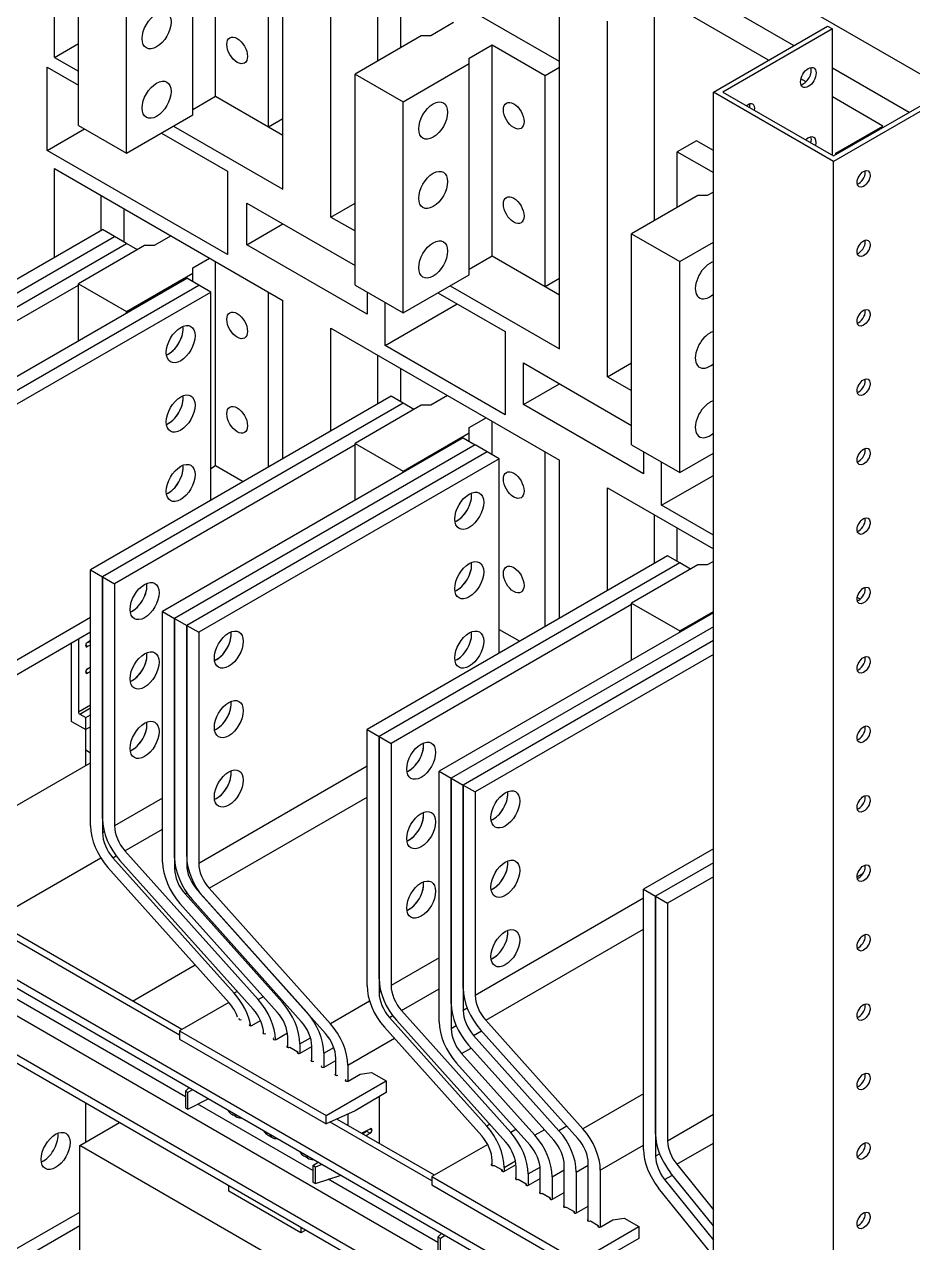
# Model space of a CAD drawing. Header units: millimetres. Extents: x -116965 to 323937, y 291661 to 566926.
# Drawn here: x -23777.4 to -23646.8, y 302216.9 to 302396 of the extents above; entities that cross this region are included whole.
import ezdxf

# ---------------------------------------------------------------- set-up
doc = ezdxf.new("R2010")
doc.units = ezdxf.units.MM
doc.layers.add('ALPHA', color=255, linetype='Continuous')

msp = doc.modelspace()

# ---------------------------------------------------------------- linework, layer by layer
at = {"layer": 'ALPHA'}
for p, q in [((-23776.838353, 302464.404328), (-23592.283483, 302357.851524)), ((-23776.838353, 302457.872355), (-23664.231599, 302392.858815)), ((-23772.949265, 302391.12376), (-23772.949266, 302443.37954)), ((-23739.361693, 302371.731966), (-23739.361694, 302423.987747)), ((-23725.396334, 302390.613449), (-23725.396335, 302423.885685)), ((-23732.290625, 302367.649483), (-23732.290626, 302419.905264)), ((-23749.261188, 302385.408284), (-23749.261188, 302416.435153)), ((-23752.619945, 302382.652608), (-23752.619946, 302413.679477)), ((-23769.413731, 302381.121676), (-23769.413732, 302412.148546)), ((-23741.483013, 302380.917552), (-23741.483014, 302411.944422)), ((-23762.342663, 302377.039193), (-23762.342664, 302408.066063)), ((-23698.703054, 302390.511387), (-23719.20915, 302402.350588)), ((-23722.037577, 302392.552628), (-23722.037577, 302400.717594)), ((-23698.703053, 302348.257689), (-23698.703054, 302400.51347)), ((-23684.737694, 302367.139172), (-23684.737695, 302400.411408)), ((-23667.94391, 302390.715512), (-23684.737695, 302400.411408)), ((-23714.259403, 302396.226863), (-23717.61816, 302394.287684)), ((-23691.631985, 302344.175206), (-23691.631986, 302396.430987)), ((-23676.075635, 302386.020658), (-23659.281849, 302395.716555)), ((-23659.281849, 302395.716555), (-23658.574742, 302395.308307)), ((-23719.032374, 302394.287684), (-23728.755092, 302388.674269)), ((-23717.61816, 302394.287684), (-23719.032374, 302394.287684)), ((-23658.574742, 302395.308307), (-23674.661421, 302386.020658)), ((-23658.574742, 302376.73301), (-23658.574742, 302395.308307)), ((-23772.949265, 302391.12376), (-23769.413731, 302393.165001)), ((-23711.961306, 302391.021697), (-23708.602548, 302392.960877)), ((-23708.602548, 302392.960877), (-23700.824374, 302388.470146)), ((-23708.602548, 302361.934007), (-23708.602548, 302392.960877)), ((-23772.949265, 302391.12376), (-23769.413731, 302389.082518)), ((-23721.684024, 302384.591787), (-23711.961306, 302390.205201)), ((-23711.961306, 302390.205201), (-23711.961306, 302391.021697)), ((-23711.961305, 302359.178331), (-23711.961306, 302390.205201)), ((-23774.009925, 302389.694891), (-23769.413731, 302387.041277)), ((-23774.009925, 302377.447442), (-23774.009925, 302389.694891)), ((-23728.755092, 302388.674269), (-23721.684024, 302384.591787)), ((-23728.755091, 302357.6474), (-23728.755092, 302388.674269)), ((-23700.824374, 302388.470146), (-23698.703054, 302389.69489)), ((-23700.824373, 302357.443276), (-23700.824374, 302388.470146)), ((-23658.574742, 302389.592827), (-23647.261037, 302383.060856)), ((-23662.439395, 302387.537478), (-23663.195374, 302387.973943)), ((-23752.619945, 302383.469104), (-23749.261188, 302385.408284)), ((-23749.261188, 302385.408284), (-23741.483013, 302380.917552)), ((-23676.075635, 301916.535124), (-23676.075635, 302386.020658)), ((-23658.397965, 302375.814451), (-23676.075635, 302386.020658)), ((-23674.661421, 302386.020658), (-23658.397965, 302376.630948)), ((-23651.150123, 302381.019614), (-23658.574742, 302385.30622)), ((-23658.397965, 302376.630948), (-23642.311286, 302385.918596)), ((-23641.604179, 302385.510348), (-23658.397965, 302375.814451)), ((-23721.684024, 302353.564917), (-23721.684024, 302384.591787)), ((-23769.413731, 302381.121676), (-23762.342663, 302377.039193)), ((-23762.342663, 302377.039193), (-23752.619945, 302382.652608)), ((-23741.483013, 302380.917552), (-23739.361693, 302382.142297)), ((-23774.009925, 302377.447442), (-23768.529848, 302380.611366)), ((-23757.216139, 302379.998994), (-23747.493421, 302374.38558)), ((-23755.448372, 302381.019614), (-23739.361693, 302371.731966)), ((-23741.483013, 302380.917553), (-23739.361693, 302379.692808)), ((-23658.044414, 302377.039193), (-23651.150123, 302381.019614)), ((-23678.55051, 302378.876311), (-23681.378937, 302377.243318)), ((-23676.075635, 302377.447441), (-23678.55051, 302378.876311)), ((-23747.493421, 302362.138131), (-23774.009925, 302377.447442)), ((-23681.378937, 302377.243318), (-23676.075635, 302374.181455)), ((-23681.378937, 302369.078352), (-23681.378937, 302377.243318)), ((-23658.397965, 301906.328917), (-23658.397965, 302375.814451)), ((-23658.044414, 302376.835071), (-23658.044414, 302377.039193)), ((-23657.867639, 302376.937132), (-23658.044414, 302377.039193)), ((-23772.949265, 302361.729883), (-23772.949265, 302374.793828)), ((-23772.949265, 302374.793828), (-23739.361693, 302355.402034)), ((-23747.493421, 302374.38558), (-23747.493421, 302362.138131)), ((-23766.054974, 302365.710304), (-23766.054974, 302370.813407)), ((-23678.373734, 302370.813407), (-23688.096452, 302365.199993)), ((-23676.95952, 302370.813407), (-23678.373734, 302370.813407)), ((-23676.075635, 302371.323718), (-23676.95952, 302370.813407)), ((-23762.696216, 302363.975248), (-23762.696217, 302368.874228)), ((-23744.664994, 302369.690724), (-23728.755091, 302360.505138)), ((-23744.664994, 302363.567), (-23744.664994, 302369.690724)), ((-23732.290625, 302367.649483), (-23728.755092, 302369.690724)), ((-23732.290625, 302367.649483), (-23728.755091, 302365.608242)), ((-23810.072371, 302340.296847), (-23765.878197, 302365.812366)), ((-23764.11043, 302364.791745), (-23765.878197, 302365.812366)), ((-23744.664994, 302363.567), (-23739.361693, 302366.628862)), ((-23688.096452, 302365.199993), (-23681.025384, 302361.11751)), ((-23688.096451, 302334.173123), (-23688.096452, 302365.199993)), ((-23808.304604, 302339.276226), (-23764.11043, 302364.791745)), ((-23808.304604, 302339.276226), (-23764.11043, 302364.791745)), ((-23806.536837, 302338.255605), (-23762.342663, 302363.771124)), ((-23806.536837, 302338.255605), (-23762.342663, 302363.771124)), ((-23759.691013, 302363.464938), (-23769.413731, 302357.851524)), ((-23762.342663, 302363.771124), (-23764.11043, 302364.791745)), ((-23760.751673, 302362.852566), (-23762.342663, 302363.771124)), ((-23758.276799, 302363.464938), (-23759.691013, 302363.464938)), ((-23755.801926, 302364.893807), (-23758.276799, 302363.464938)), ((-23726.987324, 302353.360793), (-23744.664994, 302363.567)), ((-23681.025384, 302361.11751), (-23676.075635, 302363.975249)), ((-23752.619945, 302360.198952), (-23750.145071, 302361.627821)), ((-23711.961305, 302359.994827), (-23708.602548, 302361.934007)), ((-23708.602548, 302361.934007), (-23700.824373, 302357.443276)), ((-23752.619945, 302359.382455), (-23752.619945, 302360.198952)), ((-23749.261187, 302331.111261), (-23749.261188, 302361.11751)), ((-23681.025384, 302330.09064), (-23681.025384, 302361.11751)), ((-23797.698002, 302333.152502), (-23753.503828, 302358.668021)), ((-23769.413731, 302357.851524), (-23762.342663, 302353.769041)), ((-23769.413731, 302349.482434), (-23769.413731, 302357.851524)), ((-23762.342663, 302353.769041), (-23752.619945, 302359.382455)), ((-23751.736061, 302357.6474), (-23753.503828, 302358.668021)), ((-23752.619945, 302358.15771), (-23752.619945, 302359.382455)), ((-23721.684024, 302353.564917), (-23711.961305, 302359.178331)), ((-23700.824373, 302357.443276), (-23698.703053, 302358.668021)), ((-23804.76907, 302337.234985), (-23769.413731, 302357.6474)), ((-23795.930235, 302332.131881), (-23751.736061, 302357.6474)), ((-23795.930235, 302332.131881), (-23751.736061, 302357.6474)), ((-23794.162468, 302331.11126), (-23749.968294, 302356.626779)), ((-23749.968294, 302356.626779), (-23751.736061, 302357.6474)), ((-23749.968294, 302326.008158), (-23749.968294, 302356.626779)), ((-23741.483013, 302330.907137), (-23741.483013, 302356.626779)), ((-23728.755091, 302357.6474), (-23721.684024, 302353.564917)), ((-23726.987324, 302356.626779), (-23726.987324, 302353.360793)), ((-23716.557499, 302356.524717), (-23706.658004, 302350.809241)), ((-23714.789732, 302357.545338), (-23698.703053, 302348.257689)), ((-23700.824373, 302357.443276), (-23698.703053, 302356.218531)), ((-23739.361693, 302332.131882), (-23739.361693, 302355.402034)), ((-23724.335674, 302348.768), (-23724.335674, 302355.095848)), ((-23724.335674, 302348.768), (-23713.729072, 302354.891724)), ((-23762.342663, 302353.564917), (-23762.342663, 302353.769041)), ((-23732.290625, 302336.214365), (-23732.290625, 302351.319551)), ((-23732.290625, 302351.319551), (-23698.703053, 302331.927758)), ((-23706.658004, 302350.809241), (-23706.658004, 302338.561792)), ((-23725.396334, 302340.194786), (-23725.396334, 302347.339131)), ((-23706.658004, 302338.561792), (-23724.335674, 302348.768)), ((-23722.037577, 302340.500972), (-23722.037577, 302345.399951)), ((-23704.006354, 302346.216448), (-23688.096451, 302337.030861)), ((-23704.006354, 302340.092723), (-23704.006354, 302346.216448)), ((-23691.631985, 302344.175206), (-23688.096452, 302346.216448)), ((-23691.631985, 302344.175206), (-23688.096452, 302342.133965)), ((-23704.006354, 302340.092723), (-23698.703053, 302343.154586)), ((-23723.45179, 302341.317468), (-23767.645964, 302315.80195)), ((-23721.684023, 302340.296848), (-23765.878197, 302314.78133)), ((-23721.684023, 302340.296848), (-23765.878197, 302314.78133)), ((-23719.032373, 302339.990661), (-23728.755091, 302334.377247)), ((-23721.684023, 302340.296848), (-23723.45179, 302341.317468)), ((-23720.093033, 302339.378289), (-23721.684023, 302340.296848)), ((-23717.618159, 302339.990661), (-23719.032373, 302339.990661)), ((-23715.143286, 302341.41953), (-23717.618159, 302339.990661)), ((-23686.328684, 302329.886516), (-23704.006354, 302340.092723)), ((-23711.961305, 302336.724675), (-23709.486431, 302338.153544)), ((-23711.961305, 302335.908179), (-23711.961305, 302336.724675)), ((-23708.602548, 302332.744255), (-23708.602548, 302337.643234)), ((-23712.845188, 302335.193744), (-23757.039362, 302309.678225)), ((-23721.684023, 302330.294764), (-23711.961305, 302335.908179)), ((-23712.845188, 302335.193744), (-23711.077422, 302334.173123)), ((-23711.961305, 302334.683434), (-23711.961305, 302335.908179)), ((-23728.755091, 302334.173123), (-23764.11043, 302313.760709)), ((-23711.077421, 302334.173123), (-23755.271595, 302308.657605)), ((-23709.309654, 302333.152503), (-23753.503828, 302307.636985)), ((-23709.309654, 302333.152503), (-23753.503828, 302307.636985)), ((-23728.755091, 302334.377247), (-23721.684023, 302330.294764)), ((-23728.755091, 302326.008157), (-23728.755091, 302334.377247)), ((-23709.309654, 302333.152503), (-23711.077421, 302334.173123)), ((-23707.541887, 302332.131882), (-23709.309654, 302333.152503)), ((-23700.824373, 302307.43286), (-23700.824373, 302333.152502)), ((-23688.096451, 302334.173123), (-23681.025384, 302330.09064)), ((-23686.328684, 302333.152502), (-23686.328684, 302329.886516)), ((-23681.025384, 302330.09064), (-23676.075635, 302332.948379)), ((-23707.541887, 302332.131882), (-23751.736061, 302306.616364)), ((-23749.968294, 302330.703013), (-23749.261187, 302331.111261)), ((-23749.261187, 302331.111261), (-23745.195323, 302328.763834)), ((-23707.541887, 302303.554501), (-23707.541887, 302332.131882)), ((-23698.703053, 302308.657605), (-23698.703053, 302331.927758)), ((-23683.677034, 302325.293723), (-23683.677034, 302331.621571)), ((-23721.684023, 302330.09064), (-23721.684023, 302330.294764)), ((-23683.677034, 302325.293723), (-23676.075635, 302329.682393)), ((-23691.631985, 302312.740088), (-23691.631985, 302327.845275)), ((-23691.631985, 302327.845275), (-23676.075635, 302318.863812)), ((-23684.737694, 302316.720509), (-23684.737694, 302323.864854)), ((-23676.075635, 302320.905053), (-23683.677034, 302325.293723)), ((-23681.378937, 302317.026695), (-23681.378937, 302321.925675)), ((-23682.79315, 302317.843192), (-23726.987324, 302292.327673)), ((-23681.025383, 302316.822571), (-23725.219557, 302291.307052)), ((-23681.025383, 302316.822571), (-23725.219557, 302291.307052)), ((-23681.025383, 302316.822571), (-23682.79315, 302317.843192)), ((-23679.434393, 302315.904012), (-23681.025383, 302316.822571)), ((-23676.075635, 302317.026696), (-23676.959519, 302316.516385)), ((-23767.645964, 302315.80195), (-23765.878197, 302314.78133)), ((-23767.645964, 302278.152487), (-23767.645964, 302315.80195)), ((-23678.373733, 302316.516385), (-23688.096451, 302310.902971)), ((-23676.959519, 302316.516385), (-23678.373733, 302316.516385)), ((-23765.878197, 302314.78133), (-23764.11043, 302313.760709)), ((-23765.878197, 302279.173108), (-23765.878197, 302314.78133)), ((-23765.878197, 302314.78133), (-23765.878197, 302277.131867)), ((-23764.11043, 302313.760709), (-23764.11043, 302278.152487)), ((-23654.46421, 302311.489553), (-23654.907102, 302311.745257)), ((-23757.039362, 302309.678225), (-23755.271595, 302308.657604)), ((-23757.039362, 302272.845259), (-23757.039362, 302309.678225)), ((-23688.096451, 302310.698846), (-23723.45179, 302290.286431)), ((-23676.075635, 302309.474102), (-23716.380722, 302286.203948)), ((-23688.096451, 302310.902971), (-23681.025383, 302306.820488)), ((-23688.096451, 302302.533881), (-23688.096451, 302310.902971)), ((-23681.025383, 302306.820488), (-23676.075635, 302309.678226)), ((-23767.645964, 302308.771109), (-23794.162468, 302293.461798)), ((-23755.271595, 302308.657605), (-23753.503828, 302307.636985)), ((-23755.271595, 302273.457632), (-23755.271595, 302308.657605)), ((-23755.271595, 302308.657604), (-23755.271595, 302271.824638)), ((-23795.456885, 302290.600691), (-23767.645964, 302306.657334)), ((-23753.503828, 302307.636985), (-23753.503828, 302272.437011)), ((-23753.503828, 302307.636985), (-23751.736061, 302306.616364)), ((-23753.503828, 302273.661756), (-23753.503828, 302307.636985)), ((-23751.736061, 302306.616364), (-23751.736061, 302272.641136)), ((-23676.075635, 302307.432861), (-23714.612955, 302285.183328)), ((-23676.075635, 302307.432861), (-23714.612955, 302285.183328)), ((-23707.541887, 302307.024612), (-23704.536683, 302305.289557)), ((-23681.025383, 302306.616364), (-23681.025383, 302306.820488)), ((-23770.487253, 302305.016915), (-23770.487253, 302293.619632)), ((-23770.414029, 302293.51757), (-23770.41403, 302305.059191)), ((-23769.41373, 302305.636714), (-23769.41373, 302294.883308)), ((-23768.35307, 302304.664162), (-23768.35307, 302304.72035)), ((-23768.099423, 302304.504707), (-23768.35282, 302304.651006)), ((-23768.261169, 302305.005191), (-23767.645964, 302305.329494)), ((-23767.645964, 302304.743747), (-23768.099423, 302304.504707)), ((-23768.097159, 302305.1741), (-23767.645964, 302305.452792)), ((-23676.075635, 302305.391619), (-23712.845188, 302284.162707)), ((-23676.075635, 302305.391619), (-23712.845188, 302284.162707)), ((-23676.075635, 302303.350378), (-23711.077422, 302283.142086)), ((-23768.35307, 302300.75566), (-23768.35307, 302300.811849)), ((-23768.097159, 302300.597411), (-23768.352908, 302300.745068)), ((-23768.099423, 302301.26419), (-23767.645964, 302301.54876)), ((-23767.645964, 302300.839715), (-23768.097159, 302300.597411)), ((-23676.075635, 302196.389325), (-23849.67035, 302296.61428)), ((-23676.075635, 302195.16458), (-23849.67035, 302295.389535)), ((-23767.645964, 302295.903929), (-23769.41373, 302294.883308)), ((-23769.236953, 302294.577122), (-23767.645964, 302295.49568)), ((-23770.414029, 302293.51757), (-23768.35307, 302292.327674)), ((-23769.236953, 302294.577122), (-23768.35307, 302294.066812)), ((-23768.35307, 302294.066812), (-23767.645964, 302294.47506)), ((-23768.35307, 302292.327674), (-23768.35307, 302294.066812)), ((-23767.645964, 302292.735922), (-23768.35307, 302292.327674)), ((-23768.35307, 302287.020446), (-23768.35307, 302292.327674)), ((-23726.987324, 302292.327673), (-23725.219557, 302291.307052)), ((-23726.987324, 302254.67821), (-23726.987324, 302292.327673)), ((-23725.219557, 302291.307052), (-23723.45179, 302290.286431)), ((-23725.219557, 302255.698831), (-23725.219557, 302291.307052)), ((-23725.219557, 302291.307052), (-23725.219557, 302253.657589)), ((-23723.45179, 302290.286431), (-23723.45179, 302254.67821)), ((-23676.075635, 302191.082097), (-23846.488369, 302289.469935)), ((-23767.645964, 302288.857564), (-23768.35307, 302289.265812)), ((-23794.874778, 302271.70813), (-23767.645964, 302287.428694)), ((-23726.987324, 302286.929826), (-23751.736061, 302272.641136)), ((-23716.380722, 302286.203948), (-23714.612955, 302285.183328)), ((-23716.380722, 302249.370982), (-23716.380722, 302286.203948)), ((-23676.075635, 302185.366621), (-23849.67035, 302285.591576)), ((-23714.612955, 302285.183328), (-23714.612955, 302248.350362)), ((-23714.612955, 302285.183328), (-23712.845188, 302284.162707)), ((-23714.612955, 302252.024596), (-23714.612955, 302285.183328)), ((-23676.075635, 302184.141876), (-23849.67035, 302284.366831)), ((-23754.216138, 302248.233853), (-23814.154728, 302282.839414)), ((-23712.845188, 302284.162707), (-23712.845188, 302251.003976)), ((-23712.845188, 302284.162707), (-23711.077422, 302283.142086)), ((-23712.845188, 302254.269962), (-23712.845188, 302284.162707)), ((-23711.077422, 302283.142086), (-23711.077421, 302253.249341)), ((-23754.564488, 302247.420361), (-23815.136608, 302282.391691)), ((-23757.039362, 302282.23497), (-23764.11043, 302278.152487)), ((-23750.205047, 302268.982214), (-23726.987324, 302282.386973)), ((-23765.614412, 302277.284163), (-23765.878197, 302277.131867)), ((-23762.579415, 302274.493566), (-23757.039362, 302277.692118)), ((-23753.680604, 302238.336837), (-23815.414295, 302273.9788)), ((-23764.347182, 302273.472946), (-23763.875984, 302273.744992)), ((-23762.579415, 302274.493566), (-23742.974043, 302252.617971)), ((-23676.075635, 302274.772997), (-23686.328684, 302268.853396)), ((-23766.117443, 302273.410123), (-23781.97008, 302264.257599)), ((-23747.256668, 302252.151158), (-23765.094273, 302272.054285)), ((-23764.347182, 302273.472946), (-23746.509577, 302253.569818)), ((-23743.721134, 302251.199311), (-23763.326506, 302273.074906)), ((-23755.094818, 302271.9267), (-23755.271595, 302271.824638)), ((-23753.399185, 302272.497427), (-23753.503828, 302272.437011)), ((-23676.075635, 302272.731755), (-23684.560917, 302267.832775)), ((-23676.075635, 302272.731755), (-23684.560917, 302267.832775)), ((-23676.075635, 302270.690514), (-23682.79315, 302266.812155)), ((-23654.044369, 302271.162823), (-23654.933142, 302270.649689)), ((-23654.044369, 302271.162823), (-23654.933142, 302270.649689)), ((-23753.74058, 302268.165717), (-23753.47795, 302268.317347)), ((-23751.972814, 302268.77809), (-23751.908402, 302268.815279)), ((-23751.972814, 302268.77809), (-23735.902976, 302250.84743)), ((-23750.205047, 302268.982214), (-23732.367442, 302249.079087)), ((-23686.328684, 302268.853396), (-23684.560917, 302267.832775)), ((-23686.328684, 302230.612831), (-23686.328684, 302268.853396)), ((-23740.1856, 302250.788864), (-23754.487671, 302266.747057)), ((-23753.74058, 302268.165717), (-23739.438509, 302252.207524)), ((-23736.650066, 302249.42877), (-23752.719904, 302267.35943)), ((-23733.114532, 302247.660427), (-23750.952137, 302267.563554)), ((-23686.328684, 302267.538031), (-23711.077421, 302253.249341)), ((-23684.560917, 302267.832775), (-23682.79315, 302266.812155)), ((-23684.560917, 302232.858196), (-23684.560917, 302267.832775)), ((-23684.560917, 302267.832775), (-23684.560917, 302229.59221)), ((-23682.79315, 302266.812155), (-23682.79315, 302231.837576)), ((-23709.546407, 302249.59042), (-23686.328684, 302262.995179)), ((-23761.463983, 302252.418399), (-23752.259094, 302257.732844)), ((-23716.380722, 302258.760693), (-23723.45179, 302254.67821)), ((-23721.920775, 302251.019289), (-23716.380722, 302254.21784)), ((-23747.316171, 302252.217551), (-23754.564488, 302248.032734)), ((-23746.072033, 302253.822435), (-23746.509577, 302253.569818)), ((-23742.216739, 302253.055201), (-23742.974043, 302252.617971)), ((-23739.242083, 302252.320931), (-23739.438509, 302252.207524)), ((-23726.611599, 302252.402224), (-23732.367442, 302249.079087)), ((-23724.955772, 302253.809885), (-23725.219557, 302253.657589)), ((-23721.920775, 302251.019289), (-23705.850937, 302233.088629)), ((-23712.24332, 302251.351464), (-23712.845188, 302251.003976)), ((-23743.904853, 302248.818612), (-23742.654876, 302249.540286)), ((-23723.688542, 302249.998668), (-23723.217344, 302250.270715)), ((-23723.688542, 302249.998668), (-23709.386471, 302234.040475)), ((-23706.598028, 302231.669969), (-23722.667866, 302249.600629)), ((-23713.875394, 302248.776193), (-23714.612955, 302248.350362)), ((-23709.546407, 302249.59042), (-23695.244336, 302233.632227)), ((-23754.564488, 302248.032734), (-23754.564488, 302246.807989)), ((-23754.564488, 302248.032734), (-23732.997731, 302235.581161)), ((-23754.564488, 302246.807989), (-23732.997731, 302234.356416)), ((-23742.205703, 302247.880849), (-23742.243152, 302247.859228)), ((-23742.243152, 302247.859228), (-23742.243152, 302247.655104)), ((-23740.369319, 302246.77737), (-23738.702874, 302247.739493)), ((-23738.654585, 302245.590509), (-23738.654585, 302247.129943)), ((-23736.886818, 302246.109322), (-23735.309686, 302247.01988)), ((-23729.815751, 302242.980885), (-23722.963279, 302246.937162)), ((-23710.133562, 302232.621815), (-23724.435633, 302248.580008)), ((-23711.314173, 302247.345054), (-23710.153274, 302248.0153)), ((-23711.314173, 302247.345054), (-23698.779869, 302233.359329)), ((-23695.991426, 302232.213567), (-23710.293497, 302248.17176)), ((-23738.654585, 302245.848605), (-23738.707618, 302245.817987)), ((-23738.707618, 302245.817987), (-23738.707618, 302245.613862)), ((-23738.354065, 302245.613862), (-23737.187339, 302244.940253)), ((-23736.886818, 302246.109322), (-23736.886818, 302244.712775)), ((-23736.833785, 302244.736129), (-23735.119052, 302245.726131)), ((-23735.119052, 302243.549267), (-23735.119052, 302245.769849)), ((-23733.351285, 302244.749228), (-23731.885672, 302245.5954)), ((-23713.08194, 302244.691441), (-23711.679923, 302245.500896)), ((-23699.52696, 302231.940669), (-23712.061264, 302245.926394)), ((-23737.187339, 302244.940253), (-23737.187339, 302244.736129)), ((-23735.119052, 302243.807364), (-23735.172084, 302243.776745)), ((-23735.172084, 302243.776745), (-23735.172084, 302243.572621)), ((-23733.351285, 302244.749228), (-23733.351285, 302242.671533)), ((-23733.298251, 302242.694887), (-23731.583518, 302243.684889)), ((-23731.583518, 302241.508026), (-23731.583518, 302244.001506)), ((-23703.062494, 302231.259522), (-23713.829031, 302243.27278)), ((-23713.08194, 302244.691441), (-23702.315403, 302232.678182)), ((-23731.583518, 302241.766122), (-23731.63655, 302241.735504)), ((-23731.63655, 302241.735504), (-23731.63655, 302241.53138)), ((-23729.815751, 302242.980885), (-23729.815751, 302240.630292)), ((-23729.762718, 302240.653646), (-23727.994951, 302241.674267)), ((-23727.994951, 302241.674267), (-23726.321918, 302241.933086)), ((-23726.321918, 302241.933086), (-23724.158896, 302240.684264)), ((-23753.680604, 302239.153333), (-23753.166248, 302239.672866)), ((-23732.997731, 302235.581161), (-23724.158896, 302240.684264)), ((-23724.158896, 302240.684264), (-23724.158896, 302238.945127)), ((-23753.327051, 302238.949209), (-23753.680604, 302239.153333)), ((-23753.680604, 302239.153333), (-23753.680604, 302236.703844)), ((-23752.649407, 302239.374468), (-23753.327051, 302238.949209)), ((-23753.327051, 302236.499719), (-23753.327051, 302238.949209)), ((-23753.327051, 302236.499719), (-23750.370059, 302238.058486)), ((-23724.158896, 302238.945127), (-23728.75509, 302236.291513)), ((-23725.219556, 302238.332754), (-23725.219556, 302231.492669)), ((-23686.328684, 302238.779681), (-23695.244336, 302233.632227)), ((-23768.353069, 302231.702803), (-23768.353069, 302237.418278)), ((-23753.680604, 302236.703844), (-23753.327051, 302236.499719)), ((-23734.942275, 302227.518257), (-23751.848555, 302237.279103)), ((-23728.75509, 302236.291002), (-23732.997731, 302234.356416)), ((-23728.75509, 302236.291513), (-23728.75509, 302236.291002)), ((-23769.236953, 302231.192492), (-23763.403323, 302234.56054)), ((-23746.874701, 302235.775079), (-23746.344371, 302235.468892)), ((-23732.997731, 302234.356416), (-23732.997731, 302235.581161)), ((-23717.441382, 302225.987326), (-23732.405114, 302234.626641)), ((-23717.093032, 302226.800818), (-23731.423235, 302235.074365)), ((-23729.822279, 302235.804379), (-23729.81575, 302235.800609)), ((-23729.81575, 302235.800609), (-23729.81575, 302234.146283)), ((-23708.948926, 302234.293092), (-23709.386471, 302234.040475)), ((-23676.075635, 302235.715935), (-23682.79315, 302231.837576)), ((-23741.571401, 302232.713217), (-23741.04107, 302232.40703)), ((-23727.780302, 302232.971116), (-23726.536127, 302233.639272)), ((-23727.65232, 302232.897226), (-23727.060831, 302233.277111)), ((-23727.340877, 302233.097251), (-23727.340877, 302233.2071)), ((-23726.530501, 302232.970925), (-23727.12199, 302232.591039)), ((-23727.060831, 302233.277111), (-23726.530501, 302232.970925)), ((-23726.280217, 302233.421131), (-23726.599294, 302233.60535)), ((-23726.545549, 302233.634213), (-23726.280217, 302233.481023)), ((-23726.280217, 302233.481023), (-23726.280217, 302233.421131)), ((-23705.093633, 302233.525859), (-23705.850937, 302233.088629)), ((-23700.913386, 302233.487637), (-23702.315403, 302232.678182)), ((-23697.61897, 302234.029574), (-23698.779869, 302233.359329)), ((-23769.236953, 302207.514091), (-23769.236953, 302231.192492)), ((-23725.042779, 302205.676974), (-23769.236953, 302231.192492)), ((-23709.244977, 302231.331895), (-23717.441382, 302226.599698)), ((-23692.692645, 302227.534025), (-23686.328684, 302231.20826)), ((-23681.467325, 302228.42046), (-23676.075635, 302231.533353)), ((-23736.2681, 302229.651354), (-23735.73777, 302229.345168)), ((-23708.602547, 302228.239956), (-23708.602547, 302228.962894)), ((-23706.83478, 302227.942273), (-23705.167672, 302228.904779)), ((-23683.959049, 302229.939699), (-23684.560917, 302229.59221)), ((-23734.942275, 302228.215229), (-23734.174795, 302228.708146)), ((-23734.942275, 302228.215229), (-23734.942275, 302225.807183)), ((-23734.588721, 302228.011105), (-23734.942275, 302228.215229)), ((-23733.636307, 302228.397249), (-23734.588721, 302228.011105)), ((-23734.588721, 302225.603059), (-23734.588721, 302228.011105)), ((-23708.602547, 302228.498053), (-23708.65558, 302228.467434)), ((-23708.65558, 302228.467434), (-23708.65558, 302228.26331)), ((-23708.302027, 302228.26331), (-23707.135301, 302227.5897)), ((-23707.135301, 302227.5897), (-23707.135301, 302227.385576)), ((-23706.83478, 302227.942273), (-23706.83478, 302227.362222)), ((-23706.781747, 302227.385576), (-23705.083902, 302228.365827)), ((-23705.067013, 302226.198715), (-23705.067013, 302228.011047)), ((-23703.299246, 302226.990427), (-23701.552637, 302227.998832)), ((-23701.531479, 302224.157473), (-23701.531479, 302227.600601)), ((-23699.763712, 302226.57998), (-23697.995945, 302227.600601)), ((-23697.995945, 302222.116232), (-23697.995945, 302228.281747)), ((-23696.228178, 302227.261127), (-23694.460412, 302228.281747)), ((-23696.228178, 302227.261127), (-23696.228178, 302221.238498)), ((-23694.460411, 302220.07499), (-23694.460412, 302228.554646)), ((-23692.692645, 302227.534025), (-23692.692645, 302219.197257)), ((-23676.075635, 302219.356084), (-23682.351208, 302227.163003)), ((-23681.467325, 302228.42046), (-23676.075635, 302221.713107)), ((-23734.942275, 302225.807183), (-23734.588721, 302225.603059)), ((-23734.588721, 302225.603059), (-23730.947121, 302226.769893)), ((-23716.557498, 302216.903802), (-23732.682802, 302226.21375)), ((-23730.947121, 302226.769893), (-23730.947121, 302226.844647)), ((-23730.947121, 302226.769893), (-23730.880023, 302226.805908)), ((-23717.441382, 302226.599698), (-23717.441382, 302225.374953)), ((-23717.441382, 302226.599698), (-23695.874625, 302214.148125)), ((-23717.441382, 302225.374953), (-23695.874625, 302212.923381)), ((-23705.067013, 302226.456811), (-23705.120046, 302226.426193)), ((-23705.120046, 302226.426193), (-23705.120046, 302226.222069)), ((-23704.766493, 302226.222069), (-23703.599767, 302225.548459)), ((-23703.599767, 302225.548459), (-23703.599767, 302225.344335)), ((-23703.299246, 302226.990427), (-23703.299246, 302225.320981)), ((-23703.246213, 302225.344335), (-23701.531479, 302226.334337)), ((-23699.763712, 302226.57998), (-23699.763712, 302223.27974)), ((-23683.235091, 302226.175094), (-23682.088988, 302226.836797)), ((-23683.235091, 302226.175094), (-23676.075635, 302217.268609)), ((-23747.316643, 302224.456395), (-23747.316643, 302225.272891)), ((-23736.710041, 302218.332671), (-23747.316643, 302224.456395)), ((-23701.531479, 302224.41557), (-23701.584512, 302224.384951)), ((-23701.584512, 302224.384951), (-23701.584512, 302224.180827)), ((-23701.230959, 302224.180827), (-23700.064233, 302223.507218)), ((-23699.710679, 302223.303093), (-23697.995945, 302224.293096)), ((-23676.075635, 302214.911587), (-23684.118975, 302224.917638)), ((-23700.064233, 302223.507218), (-23700.064233, 302223.303093)), ((-23697.995945, 302222.374329), (-23698.048978, 302222.34371)), ((-23698.048978, 302222.34371), (-23698.048978, 302222.139586)), ((-23697.695425, 302222.139586), (-23696.528699, 302221.465976)), ((-23696.175145, 302221.261852), (-23694.460411, 302222.251854)), ((-23812.900796, 302196.185201), (-23769.236953, 302221.394534)), ((-23696.528699, 302221.465976), (-23696.528699, 302221.261852)), ((-23694.460411, 302220.333087), (-23694.513444, 302220.302468)), ((-23694.513444, 302220.302468), (-23694.513444, 302220.098344)), ((-23694.159891, 302220.098344), (-23692.993165, 302219.424735)), ((-23692.639612, 302219.220611), (-23690.871845, 302220.241231)), ((-23690.871845, 302220.241231), (-23689.198812, 302220.50005)), ((-23689.198812, 302220.50005), (-23687.03579, 302219.251229)), ((-23769.236953, 302219.353292), (-23811.133029, 302195.164581)), ((-23736.710041, 302219.149167), (-23736.710041, 302218.332671)), ((-23736.002935, 302218.740919), (-23736.710041, 302218.332671)), ((-23735.119052, 302218.230608), (-23735.119052, 302218.230609)), ((-23716.557498, 302217.720298), (-23716.043142, 302218.239831)), ((-23695.874625, 302214.148125), (-23687.03579, 302219.251229)), ((-23692.993165, 302219.424735), (-23692.993165, 302219.220611)), ((-23687.03579, 302219.251229), (-23687.03579, 302217.512091)), ((-23733.351285, 302217.209988), (-23733.351285, 302217.209987)), ((-23716.203945, 302217.516174), (-23716.557498, 302217.720298)), ((-23716.557498, 302217.720298), (-23716.557498, 302215.270808)), ((-23715.526301, 302217.941432), (-23716.203945, 302217.516174)), ((-23716.203945, 302215.066684), (-23716.203945, 302217.516174)), ((-23687.03579, 302217.512091), (-23691.631984, 302214.858478))]:
    msp.add_line(p, q, dxfattribs=at)
for centre, major_axis, ratio, start_param, end_param in [((-23757.923246, 302395.10418), (1.5, 2.598076), 0.5773502692, 2.3561944902, 8.6393797974), ((-23746.079208, 302392.14438), (-1.075, 1.861955), 0.5773502606, 0.7853981559, 7.0685834631), ((-23662.110276, 302388.163962), (0.8125, 1.407291), 0.5773502692, 2.3561944902, 8.6393797974), ((-23662.817383, 302388.57221), (0.8125, 1.407291), 0.5773502692, 3.5917893435, 5.8329886172), ((-23757.923246, 302384.897973), (1.5, 2.598076), 0.5773502692, 2.3561944902, 8.6393797974), ((-23717.264606, 302381.836111), (1.5, 2.598076), 0.5773502692, 2.3561944902, 8.6393797974), ((-23705.420568, 302382.550545), (-1.075, 1.861955), 0.5773502606, 0.7853981559, 7.0685834631), ((-23670.949111, 302383.060858), (0.675, 1.169134), 0.5773502692, 5.2636745788, 7.3026960355), ((-23671.656218, 302383.469106), (0.675, 1.169134), 0.5773502692, 5.2636745788, 5.7318997087), ((-23662.110276, 302377.957755), (0.8125, 1.407291), 0.5773502692, 5.1625856703, 7.403784944), ((-23662.817383, 302378.366003), (0.8125, 1.407291), 0.5773502692, 5.1625856703, 5.8329886172), ((-23717.264606, 302371.629904), (1.5, 2.598076), 0.5773502692, 2.3561944902, 8.6393797974), ((-23653.978548, 302373.262899), (0.675, 1.169134), 0.5773502692, 2.3561944902, 8.6393797974), ((-23654.685655, 302373.671148), (0.675, 1.169134), 0.5773502692, 3.926990817, 5.7318997087), ((-23654.685655, 302373.671148), (0.675, 1.169134), 0.5773502692, 3.692878252, 3.926990817), ((-23705.420568, 302368.670104), (-1.075, 1.861955), 0.5773502606, 0.7853981559, 7.0685834631), ((-23717.264606, 302361.423696), (1.5, 2.598076), 0.5773502692, 2.3561944902, 8.6393797974), ((-23653.978548, 302363.056692), (0.675, 1.169134), 0.5773502692, 2.3561944902, 8.6393797974), ((-23654.685655, 302363.46494), (0.675, 1.169134), 0.5773502692, 3.926990817, 5.7318997087), ((-23654.685655, 302363.46494), (0.675, 1.169134), 0.5773502692, 3.692878252, 3.926990817), ((-23676.605967, 302358.361834), (1.5, 2.598076), 0.5773502692, 0.7853981783, 4.1796717916), ((-23676.605967, 302358.361834), (1.5, 2.598076), 0.5773502692, 0.5327171888, 0.7853981783), ((-23746.079207, 302351.7278), (-1.075, 1.861955), 0.5773502606, 0.7853981559, 7.0685834631), ((-23653.978548, 302352.850485), (0.675, 1.169134), 0.5773502692, 2.3561944902, 8.6393797974), ((-23654.685655, 302353.258733), (0.675, 1.169134), 0.5773502692, 3.926990817, 5.7318997087), ((-23754.387712, 302348.972124), (1.5, 2.598076), 0.5773502692, 2.3561944902, 8.6393797974), ((-23756.155479, 302349.992744), (1.5, 2.598076), 0.5773502692, 3.7717298997, 5.6530480611), ((-23756.155479, 302349.992744), (1.5, 2.598076), 0.5773502692, 3.9269908319, 5.6530480611), ((-23676.605966, 302348.155627), (1.5, 2.598076), 0.5773502692, 0.5327172529, 0.7853981783), ((-23654.685655, 302353.258733), (0.675, 1.169134), 0.5773502692, 3.692878252, 3.926990817), ((-23676.605966, 302348.155627), (1.5, 2.598076), 0.5773502692, 0.7853981783, 4.1796717275), ((-23756.155479, 302349.992744), (1.5, 2.598076), 0.5773502692, 3.7717298997, 3.9269908319), ((-23653.978548, 302342.644277), (0.675, 1.169134), 0.5773502692, 2.3561944902, 8.6393797974), ((-23654.685655, 302343.052526), (0.675, 1.169134), 0.5773502692, 3.926990817, 5.7318997087), ((-23754.387712, 302338.765917), (1.5, 2.598076), 0.5773502692, 2.3561944902, 8.6393797974), ((-23654.685655, 302343.052526), (0.675, 1.169134), 0.5773502692, 3.692878252, 3.926990817), ((-23756.155479, 302339.786537), (1.5, 2.598076), 0.5773502692, 3.7717298997, 5.6530480611), ((-23756.155479, 302339.786537), (1.5, 2.598076), 0.5773502692, 3.9269908319, 5.6530480611), ((-23746.079207, 302337.847358), (-1.075, 1.861955), 0.5773502606, 0.7853981559, 7.0685834631), ((-23676.605966, 302337.94942), (1.5, 2.598076), 0.5773502692, 0.7853981783, 4.1796716634), ((-23676.605966, 302337.94942), (1.5, 2.598076), 0.5773502692, 0.532717317, 0.7853981783), ((-23756.155479, 302339.786537), (1.5, 2.598076), 0.5773502692, 3.7717298997, 3.9269908319), ((-23653.978548, 302332.43807), (0.675, 1.169134), 0.5773502692, 2.3561944902, 8.6393797974), ((-23654.685655, 302332.846318), (0.675, 1.169134), 0.5773502692, 3.926990817, 5.7318997087), ((-23754.387712, 302328.559709), (1.5, 2.598076), 0.5773502692, 2.3561944902, 8.6393797974), ((-23756.155478, 302329.58033), (1.5, 2.598076), 0.5773502692, 3.7717298997, 5.6530480611), ((-23756.155478, 302329.58033), (1.5, 2.598076), 0.5773502692, 3.9269908319, 5.6530480611), ((-23654.685655, 302332.846318), (0.675, 1.169134), 0.5773502692, 3.692878252, 3.926990817), ((-23705.420567, 302328.253523), (-1.075, 1.861955), 0.5773502606, 0.7853981559, 7.0685834631), ((-23711.961305, 302324.477226), (1.5, 2.598076), 0.5773502692, 2.3561944902, 8.6393797974), ((-23756.155478, 302329.58033), (1.5, 2.598076), 0.5773502692, 3.7717298997, 3.9269908319), ((-23713.729072, 302325.497847), (1.5, 2.598076), 0.5773502692, 3.7717298997, 5.6530480611), ((-23713.729072, 302325.497847), (1.5, 2.598076), 0.5773502692, 3.926990817, 5.6530480611), ((-23713.729072, 302325.497847), (1.5, 2.598076), 0.5773502692, 3.7717298997, 3.926990817), ((-23653.978548, 302322.231863), (0.675, 1.169134), 0.5773502692, 2.3561944902, 8.6393797974), ((-23654.685655, 302322.640111), (0.675, 1.169134), 0.5773502692, 3.926990817, 5.7318997087), ((-23654.685655, 302322.640111), (0.675, 1.169134), 0.5773502692, 3.692878252, 3.926990817), ((-23711.961305, 302314.271019), (1.5, 2.598076), 0.5773502692, 2.3561944902, 8.6393797974), ((-23713.729072, 302315.29164), (1.5, 2.598076), 0.5773502692, 3.7717298997, 5.6530480611), ((-23713.729072, 302315.29164), (1.5, 2.598076), 0.5773502692, 3.926990817, 5.6530480611), ((-23705.420567, 302314.373081), (-1.075, 1.861955), 0.5773502606, 0.7853981559, 7.0685834631), ((-23759.691012, 302311.209157), (1.5, 2.598076), 0.5773502692, 2.3561944902, 8.6393797974), ((-23761.458779, 302312.229778), (1.5, 2.598076), 0.5773502692, 3.7717298997, 5.6530480611), ((-23761.458779, 302312.229778), (1.5, 2.598076), 0.5773502692, 3.926990817, 5.6530480611), ((-23653.978548, 302312.025656), (0.675, 1.169134), 0.5773502692, 2.3561944902, 8.6393797974), ((-23654.685655, 302312.433904), (0.675, 1.169134), 0.5773502692, 3.926990817, 5.7318997087), ((-23713.729072, 302315.29164), (1.5, 2.598076), 0.5773502692, 3.7717298997, 3.926990817), ((-23654.685655, 302312.433904), (0.675, 1.169134), 0.5773502692, 3.692878252, 3.926990817), ((-23761.458779, 302312.229778), (1.5, 2.598076), 0.5773502692, 3.7717298997, 3.926990817), ((-23747.316644, 302304.064812), (1.5, 2.598076), 0.5773502692, 2.3561944902, 8.6393797974), ((-23749.084411, 302305.085433), (1.5, 2.598076), 0.5773502692, 3.7717298997, 5.6530480611), ((-23749.084411, 302305.085433), (1.5, 2.598076), 0.5773502692, 3.926990817, 5.6530480611), ((-23711.961305, 302304.064812), (1.5, 2.598076), 0.5773502692, 2.3561944902, 8.6393797974), ((-23713.729072, 302305.085433), (1.5, 2.598076), 0.5773502692, 3.7717298997, 5.6530480611), ((-23713.729072, 302305.085433), (1.5, 2.598076), 0.5773502692, 3.926990817, 5.6530480611), ((-23768.087905, 302304.873443), (0.1875, 0.32476), 0.5773502692, 0.8203047633, 2.3561945051), ((-23768.087905, 302304.817255), (0.1875, 0.32476), 0.5773502692, 2.3561945051, 3.8835399365), ((-23759.691012, 302301.00295), (1.5, 2.598076), 0.5773502692, 2.3561944902, 8.6393797974), ((-23761.458779, 302302.023571), (1.5, 2.598076), 0.5773502692, 3.7717298997, 5.6530480611), ((-23761.458779, 302302.023571), (1.5, 2.598076), 0.5773502692, 3.926990817, 5.6530480611), ((-23749.084411, 302305.085433), (1.5, 2.598076), 0.5773502692, 3.7717298997, 3.926990817), ((-23713.729072, 302305.085433), (1.5, 2.598076), 0.5773502692, 3.7717298997, 3.926990817), ((-23653.978548, 302301.819448), (0.675, 1.169134), 0.5773502692, 2.3561944902, 8.6393797974), ((-23654.685655, 302302.227697), (0.675, 1.169134), 0.5773502692, 3.926990817, 5.7318997087), ((-23768.087905, 302300.964942), (0.1875, 0.32476), 0.5773502692, 0.8288490737, 2.3561945051), ((-23768.087905, 302300.908754), (0.1875, 0.32476), 0.5773502692, 2.3561945051, 3.8920842468), ((-23654.685655, 302302.227697), (0.675, 1.169134), 0.5773502692, 3.692878252, 3.926990817), ((-23761.458779, 302302.023571), (1.5, 2.598076), 0.5773502692, 3.7717298997, 3.926990817), ((-23747.316644, 302293.858605), (1.5, 2.598076), 0.5773502692, 2.3561944902, 8.6393797974), ((-23749.084411, 302294.879225), (1.5, 2.598076), 0.5773502692, 3.7717298997, 5.6530480611), ((-23749.084411, 302294.879225), (1.5, 2.598076), 0.5773502692, 3.926990817, 5.6530480611), ((-23770.237253, 302293.619632), (-0.25, 0), 0.5773502778, 0, 0.7853981559), ((-23769.236953, 302294.781246), (-0.125, 0.216506), 0.5773502606, 0.7853981559, 2.3561944827), ((-23759.691012, 302290.796743), (1.5, 2.598076), 0.5773502692, 2.3561944902, 8.6393797974), ((-23761.458779, 302291.817363), (1.5, 2.598076), 0.5773502692, 3.7717298997, 5.6530480611), ((-23761.458779, 302291.817363), (1.5, 2.598076), 0.5773502692, 3.926990817, 5.6530480611), ((-23749.084411, 302294.879225), (1.5, 2.598076), 0.5773502692, 3.7717298997, 3.926990817), ((-23653.978548, 302291.613241), (0.675, 1.169134), 0.5773502692, 2.3561944902, 8.6393797974), ((-23654.685655, 302292.021489), (0.675, 1.169134), 0.5773502692, 3.926990817, 5.7318997087), ((-23719.032373, 302287.73488), (1.5, 2.598076), 0.5773502692, 2.3561944902, 8.6393797974), ((-23720.80014, 302288.7555), (1.5, 2.598076), 0.5773502692, 3.7717298997, 5.6530480611), ((-23720.80014, 302288.7555), (1.5, 2.598076), 0.5773502692, 3.9269908319, 5.6530480611), ((-23654.685655, 302292.021489), (0.675, 1.169134), 0.5773502692, 3.692878252, 3.926990817), ((-23761.458779, 302291.817363), (1.5, 2.598076), 0.5773502692, 3.7717298997, 3.926990817), ((-23747.316644, 302283.652397), (1.5, 2.598076), 0.5773502692, 2.3561944902, 8.6393797974), ((-23749.084411, 302284.673018), (1.5, 2.598076), 0.5773502692, 3.7717298997, 5.6530480611), ((-23749.084411, 302284.673018), (1.5, 2.598076), 0.5773502692, 3.926990817, 5.6530480611), ((-23720.80014, 302288.7555), (1.5, 2.598076), 0.5773502692, 3.7717298997, 3.9269908319), ((-23706.658004, 302280.590535), (1.5, 2.598076), 0.5773502692, 2.3561944902, 8.6393797974), ((-23708.425771, 302281.611155), (1.5, 2.598076), 0.5773502692, 3.7717298997, 5.6530480611), ((-23708.425771, 302281.611155), (1.5, 2.598076), 0.5773502692, 3.9269908319, 5.6530480611), ((-23653.978548, 302281.407034), (0.675, 1.169134), 0.5773502692, 2.3561944902, 8.6393797974), ((-23749.084411, 302284.673018), (1.5, 2.598076), 0.5773502692, 3.7717298997, 3.926990817), ((-23654.685655, 302281.815282), (0.675, 1.169134), 0.5773502692, 3.926990817, 5.7318997087), ((-23761.458779, 302276.621556), (-3.125, 5.412659), 0.5773502692, 0.7853981634, 1.9198621772), ((-23719.032373, 302277.528672), (1.5, 2.598076), 0.5773502692, 2.3561944902, 8.6393797974), ((-23720.80014, 302278.549293), (1.5, 2.598076), 0.5773502692, 3.7717298997, 5.6530480611), ((-23720.80014, 302278.549293), (1.5, 2.598076), 0.5773502692, 3.9269908319, 5.6530480611), ((-23708.425771, 302281.611155), (1.5, 2.598076), 0.5773502692, 3.7717298997, 3.9269908319), ((-23654.685655, 302281.815282), (0.675, 1.169134), 0.5773502692, 3.692878252, 3.926990817), ((-23763.226546, 302275.600936), (-3.125, 5.412659), 0.5773502692, 0.7853981634, 1.9198621772), ((-23761.458779, 302276.621556), (-1.875, 3.247595), 0.5773502692, 0.7853981634, 1.9198621772), ((-23763.226546, 302275.600936), (-1.875, 3.247595), 0.5773502692, 0.7853981634, 1.9198621772), ((-23720.80014, 302278.549293), (1.5, 2.598076), 0.5773502692, 3.7717298997, 3.9269908319), ((-23749.084411, 302271.110204), (-3.125, 5.412659), 0.5773502692, 0.7853981634, 1.9198621772), ((-23752.619944, 302270.293707), (-3.125, 5.412659), 0.5773502606, 0.7853981559, 1.9198621697), ((-23750.852178, 302270.90608), (-3.125, 5.412659), 0.5773502692, 0.7853981634, 1.9198621772), ((-23750.852178, 302270.90608), (-1.875, 3.247595), 0.5773502692, 0.7853981634, 1.9198621772), ((-23749.084411, 302271.110204), (-1.875, 3.247595), 0.5773502692, 0.7853981634, 1.9198621772), ((-23706.658004, 302270.384327), (1.5, 2.598076), 0.5773502692, 2.3561944902, 8.6393797974), ((-23708.425771, 302271.404948), (1.5, 2.598076), 0.5773502692, 3.7717298997, 5.6530480611), ((-23708.425771, 302271.404948), (1.5, 2.598076), 0.5773502692, 3.9269908319, 5.6530480611), ((-23653.978548, 302271.200827), (0.675, 1.169134), 0.5773502692, 2.3561944902, 8.6393797974), ((-23654.685655, 302271.609075), (0.675, 1.169134), 0.5773502692, 3.926990817, 5.7318997087), ((-23752.619944, 302270.293707), (-1.875, 3.247595), 0.5773502606, 0.7853981559, 1.9198621697), ((-23719.032372, 302267.322465), (1.5, 2.598076), 0.5773502692, 2.3561944902, 8.6393797974), ((-23654.685655, 302271.609075), (0.675, 1.169134), 0.5773502692, 3.692878252, 3.926990817), ((-23720.800139, 302268.343086), (1.5, 2.598076), 0.5773502692, 3.7717298997, 5.6530480611), ((-23720.800139, 302268.343086), (1.5, 2.598076), 0.5773502692, 3.9269908319, 5.6530480611), ((-23708.425771, 302271.404948), (1.5, 2.598076), 0.5773502692, 3.7717298997, 3.9269908319), ((-23720.800139, 302268.343086), (1.5, 2.598076), 0.5773502692, 3.7717298997, 3.9269908319), ((-23706.658004, 302260.17812), (1.5, 2.598076), 0.5773502692, 2.3561944902, 8.6393797974), ((-23708.425771, 302261.198741), (1.5, 2.598076), 0.5773502692, 3.7717298997, 5.6530480611), ((-23708.425771, 302261.198741), (1.5, 2.598076), 0.5773502692, 3.9269908319, 5.6530480611), ((-23653.978548, 302260.994619), (0.675, 1.169134), 0.5773502692, 2.3561944902, 8.6393797974), ((-23654.685655, 302261.402868), (0.675, 1.169134), 0.5773502692, 3.926990817, 5.7318997087), ((-23654.685655, 302261.402868), (0.675, 1.169134), 0.5773502692, 3.692878252, 3.926990817), ((-23708.425771, 302261.198741), (1.5, 2.598076), 0.5773502692, 3.7717298997, 3.9269908319), ((-23722.567906, 302252.126658), (-3.125, 5.412659), 0.5773502606, 0.7853981559, 1.9198621697), ((-23720.800139, 302253.147279), (-3.125, 5.412659), 0.5773502606, 0.7853981559, 1.9198621697), ((-23720.800139, 302253.147279), (-1.875, 3.247595), 0.5773502606, 0.7853981559, 1.9198621697), ((-23708.425771, 302251.71841), (-3.125, 5.412659), 0.5773502606, 0.7853981559, 1.9198621697), ((-23748.377304, 302250.023168), (-3.125, 5.412659), 0.5773502692, 4.1703354803, 5.0614548308), ((-23744.84177, 302249.071321), (-3.125, 5.412659), 0.5773502692, 3.972116855, 5.0614548308), ((-23741.306236, 302248.660874), (-3.125, 5.412659), 0.5773502606, 3.9269908095, 5.0614548233), ((-23722.567906, 302252.126658), (-1.875, 3.247595), 0.5773502606, 0.7853981559, 1.9198621697), ((-23708.425771, 302251.71841), (-1.875, 3.247595), 0.5773502606, 0.7853981559, 1.9198621697), ((-23653.978548, 302250.788412), (0.675, 1.169134), 0.5773502692, 2.3561944902, 8.6393797974), ((-23748.377304, 302250.023168), (-1.875, 3.247595), 0.5773502692, 4.3936742476, 5.0614548308), ((-23744.84177, 302249.071321), (-1.875, 3.247595), 0.5773502692, 3.9567388403, 5.0614548308), ((-23741.306236, 302248.660874), (-1.875, 3.247595), 0.5773502606, 3.9269908095, 5.0614548233), ((-23737.770702, 302247.30078), (-3.125, 5.412659), 0.5773502692, 3.926990817, 5.0614548308), ((-23710.193538, 302249.473044), (-3.125, 5.412659), 0.5773502606, 0.7853981559, 1.9198621697), ((-23710.193538, 302249.473044), (-1.875, 3.247595), 0.5773502606, 0.7853981559, 1.9198621697), ((-23654.685655, 302251.19666), (0.675, 1.169134), 0.5773502692, 3.926990817, 5.7318997087), ((-23745.601909, 302249.798407), (-0.25, 0), 0.5773502778, 5.4977891629, 8.6393777634), ((-23744.08163, 302248.920674), (-0.25, 0), 0.5773502778, 5.4977891629, 8.6393797899), ((-23737.770702, 302247.30078), (-1.875, 3.247595), 0.5773502692, 3.926990817, 5.0614548308), ((-23734.235168, 302245.532437), (-3.125, 5.412659), 0.5773502692, 3.926990817, 5.0614548308), ((-23711.961305, 302246.819431), (-3.125, 5.412659), 0.5773502606, 0.7853981559, 1.9198621697), ((-23654.685655, 302251.19666), (0.675, 1.169134), 0.5773502692, 3.692878252, 3.926990817), ((-23742.066376, 302247.757166), (-0.25, 0), 0.5773502778, 5.4977871363, 8.6393777634), ((-23740.546096, 302246.879432), (-0.25, 0), 0.5773502778, 5.4977891629, 8.6393797899), ((-23734.235168, 302245.532437), (-1.875, 3.247595), 0.5773502692, 3.926990817, 5.0614548308), ((-23711.961305, 302246.819431), (-1.875, 3.247595), 0.5773502606, 0.7853981559, 1.9198621697), ((-23738.530842, 302245.715925), (-0.25, 0), 0.5773502778, 5.4977871363, 8.6393797899), ((-23737.010562, 302244.838191), (-0.25, 0), 0.5773502778, 5.4977871363, 8.6393797899), ((-23734.995308, 302243.674683), (-0.25, 0), 0.5773502778, 5.4977871363, 8.6393777634), ((-23733.475028, 302242.796949), (-0.25, 0), 0.5773502778, 5.4977891629, 8.6393797899), ((-23731.459774, 302241.633442), (-0.25, 0), 0.5773502778, 5.4977871363, 8.6393777634), ((-23653.978548, 302240.582205), (0.675, 1.169134), 0.5773502692, 2.3561944902, 8.6393797974), ((-23654.685655, 302240.990453), (0.675, 1.169134), 0.5773502692, 3.926990817, 5.7318997087), ((-23729.939494, 302240.755708), (-0.25, 0), 0.5773502778, 5.4977891629, 8.6393797899), ((-23654.685655, 302240.990453), (0.675, 1.169134), 0.5773502692, 3.692878252, 3.926990817), ((-23746.874702, 302236.958999), (-0.725, 1.255737), 0.5773502606, 1.6734787432, 3.0389102222), ((-23746.344371, 302237.265185), (-1.1, 1.905256), 0.5773502606, 2.3561945125, 2.906675821), ((-23730.876411, 302235.188237), (0.75, 1.299038), 0.5773502692, 5.4977871587, 5.5032970451), ((-23772.772486, 302230.375996), (1.5, 2.598076), 0.5773502692, 2.3561944902, 8.6393797974), ((-23774.540253, 302231.396617), (1.5, 2.598076), 0.5773502692, 3.9269908319, 5.6530480611), ((-23741.571401, 302233.897137), (-0.725, 1.255737), 0.5773502606, 1.6734787432, 3.0389102222), ((-23727.075712, 302233.574224), (0.1875, 0.32476), 0.5773502692, 3.9831392757, 4.639431023), ((-23726.545382, 302233.32793), (0.1875, 0.32476), 0.5773502692, 5.4977871587, 7.0336769004), ((-23726.545382, 302233.268038), (0.1875, 0.32476), 0.5773502692, 3.9831392757, 5.4977871587), ((-23711.254198, 302230.493825), (-1.875, 3.247595), 0.5773502606, 3.9269908095, 5.0614548233), ((-23711.254198, 302230.493825), (-3.125, 5.412659), 0.5773502606, 3.9269908095, 5.0614548233), ((-23707.718664, 302229.541979), (-3.125, 5.412659), 0.5773502606, 3.9269908095, 5.0614548233), ((-23704.18313, 302229.131532), (-3.125, 5.412659), 0.5773502606, 3.9269908095, 5.0614548233), ((-23700.647596, 302229.812678), (-3.125, 5.412659), 0.5773502606, 3.9269908095, 5.0614548233), ((-23697.112062, 302230.085577), (-3.125, 5.412659), 0.5773502606, 3.9269908095, 5.0614548233), ((-23680.141499, 302230.306645), (-3.125, 5.412659), 0.5773502606, 0.7853981559, 1.8325957071), ((-23741.041071, 302234.203323), (-1.1, 1.905256), 0.5773502606, 2.3561945125, 2.906675821), ((-23707.718664, 302229.541979), (-1.875, 3.247595), 0.5773502606, 3.9269908095, 5.0614548233), ((-23704.18313, 302229.131532), (-1.875, 3.247595), 0.5773502606, 3.9269908095, 5.0614548233), ((-23700.647596, 302229.812678), (-1.875, 3.247595), 0.5773502606, 3.9269908095, 5.0614548233), ((-23697.112062, 302230.085577), (-1.875, 3.247595), 0.5773502606, 3.9269908095, 5.0614548233), ((-23680.141499, 302230.306645), (-1.875, 3.247595), 0.5773502606, 0.7853981559, 1.8325957071), ((-23653.978548, 302230.375998), (0.675, 1.169134), 0.5773502692, 2.3561944902, 8.6393797974), ((-23654.685655, 302230.784246), (0.675, 1.169134), 0.5773502692, 3.926990817, 5.7318997087), ((-23774.540253, 302231.396617), (1.5, 2.598076), 0.5773502692, 3.7717298997, 3.9269908319), ((-23736.2681, 302230.835274), (-0.725, 1.255737), 0.5773502606, 1.6734787432, 3.0389102222), ((-23735.73777, 302231.141461), (-1.1, 1.905256), 0.5773502606, 2.3561945125, 2.906675821), ((-23681.909266, 302228.061279), (-3.125, 5.412659), 0.5773502606, 0.7853981559, 1.8325957071), ((-23681.909266, 302228.061279), (-1.875, 3.247595), 0.5773502606, 0.7853981559, 1.8325957071), ((-23654.685655, 302230.784246), (0.675, 1.169134), 0.5773502692, 3.692878252, 3.926990817), ((-23708.478803, 302228.365372), (-0.25, 0), 0.5773502778, 5.4977871363, 8.6393797899), ((-23706.958524, 302227.487638), (-0.25, 0), 0.5773502778, 5.4977871363, 8.6393797899), ((-23704.943269, 302226.324131), (-0.25, 0), 0.5773502778, 5.4977871363, 8.6393797899), ((-23703.42299, 302225.446397), (-0.25, 0), 0.5773502778, 5.4977871363, 8.6393797899), ((-23701.407736, 302224.282889), (-0.25, 0), 0.5773502778, 5.4977871363, 8.6393797899), ((-23699.887456, 302223.405155), (-0.25, 0), 0.5773502778, 5.4977871363, 8.6393797899), ((-23697.872202, 302222.241648), (-0.25, 0), 0.5773502778, 5.4977871363, 8.6393797899), ((-23696.351922, 302221.363914), (-0.25, 0), 0.5773502778, 5.4977871363, 8.6393797899), ((-23694.336668, 302220.200406), (-0.25, 0), 0.5773502778, 5.4977871363, 8.6393797899), ((-23653.978548, 302220.16979), (0.675, 1.169134), 0.5773502692, 2.3561944902, 8.6393797974), ((-23654.685655, 302220.578039), (0.675, 1.169134), 0.5773502692, 3.926990817, 5.7318997087), ((-23692.816388, 302219.322673), (-0.25, 0), 0.5773502778, 5.4977871363, 8.6393797899), ((-23654.685655, 302220.578039), (0.675, 1.169134), 0.5773502692, 3.692878252, 3.926990817)]:
    msp.add_ellipse(centre, major_axis=major_axis, ratio=ratio, start_param=start_param, end_param=end_param, dxfattribs=at)

doc.saveas('drawing.dxf')
